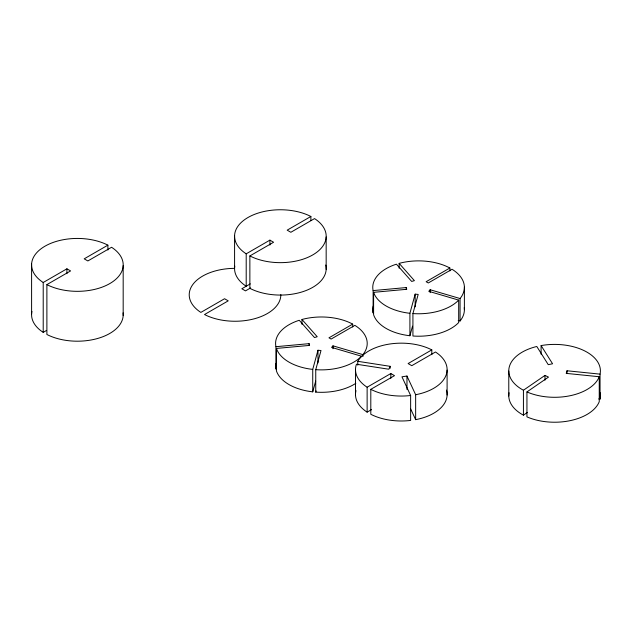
<?xml version="1.0" encoding="UTF-8"?>
<svg xmlns="http://www.w3.org/2000/svg" width="632" height="632" viewBox="0 0 632 632"><rect width="100%" height="100%" fill="white"/><g stroke="black" fill="none" stroke-linecap="round" stroke-linejoin="round"><path stroke-width="0.95" d="M275.789 363.424A45.812 26.449 0 0 0 275.947 369.135L275.947 346.692L309.103 343.658L309.577 345.404L276.421 348.43L276.421 370.873A45.812 26.449 0 0 0 312.737 391.84L312.737 369.396L317.983 350.254L321.001 350.531L315.747 369.673L315.747 392.117A45.812 26.449 0 0 0 355.816 383.324M312.737 391.84L315.692 381.072M315.747 392.117L316.079 390.916M373.236 306.014A45.812 26.449 0 0 0 373.117 313.03L373.117 290.586L406.273 287.56L406.755 289.298L373.599 292.332L373.599 314.768A45.812 26.449 0 0 0 409.907 335.734L409.907 313.29L415.161 294.149L418.179 294.425L412.925 313.567L412.925 336.011A45.812 26.449 0 0 0 458.682 322.549L458.682 300.113L428.773 291.312L430.155 289.74L460.064 298.541L460.064 320.977L458.192 320.432M409.907 335.734L412.53 326.167M598.67 398.926L600.044 399.068L600.044 374.136L567.023 370.771L566.225 373.378L599.247 376.743L599.247 401.675A45.812 26.449 0 0 1 526.938 416.867L526.938 391.935L548.497 377.107L544.982 375.4L523.43 390.236L523.43 415.169L527.467 412.388M357.799 365.162L357.799 361.322L390.173 366.331L388.83 369.23L356.456 364.222A45.812 26.449 0 0 0 367.129 387.219L367.129 412.151L371.569 409.591M362.894 356.59L362.894 354.639L332.985 345.846L331.595 347.41L361.504 356.211A45.812 26.449 0 0 1 315.747 369.673M46.176 330.655L43.213 332.361L43.213 282.496L66.913 268.813L70.587 270.93L46.887 284.613L46.887 334.486A45.812 26.449 0 0 0 97.581 338.491A45.812 26.449 0 0 0 123.082 312.88M107.89 250.043L107.89 245.153L84.19 258.836L87.864 260.953L111.564 247.27A45.812 26.449 0 0 1 109.778 283.586A45.812 26.449 0 0 1 46.887 284.613M234.772 266.127A45.812 26.449 0 0 0 246.203 286.233L246.203 253.819L269.904 240.136L273.577 242.254L249.869 255.936L249.869 288.35A45.812 26.449 0 0 0 301.914 291.968A45.812 26.449 0 0 0 325.757 265.013M310.881 220.402L310.881 216.476L287.181 230.159L290.846 232.284L314.546 218.593A45.812 26.449 0 0 1 312.769 254.909A45.812 26.449 0 0 1 249.869 255.936M250.296 283.871L241.827 288.761L245.5 290.878L250.58 287.947M352.695 327.036L352.695 324.113L328.964 337.82L331.121 339.06L354.86 325.362A45.812 26.449 0 0 1 362.894 354.639M449.873 270.938L449.873 268.007L426.134 281.714L428.298 282.962L452.03 269.256A45.812 26.449 0 0 1 460.064 298.541M367.129 387.219L390.829 373.536L394.502 375.653L370.802 389.336L370.802 414.276A45.812 26.449 0 0 0 410.634 420.438L410.634 395.498L401.96 376.806L406.969 376.032L415.651 394.724L415.651 419.656A45.812 26.449 0 0 0 446.453 390.062M431.806 354.671L431.806 349.875L408.106 363.558L411.78 365.683L435.48 352A45.812 26.449 0 0 1 415.651 394.724M449.873 268.007A45.812 26.449 0 0 0 399.155 263.37L414.394 280.64L411.669 281.438L396.43 264.176A45.812 26.449 0 0 0 373.117 290.586M352.695 324.113A45.812 26.449 0 0 0 301.978 319.476L317.217 336.745L314.499 337.543L299.26 320.274A45.812 26.449 0 0 0 275.947 346.692M541.095 354.212L541.095 345.578L552.566 363.771L548.26 364.672L536.789 346.478A45.812 26.449 0 0 0 523.43 390.236M410.689 408.975L415.651 419.656M567.023 370.771L567.023 373.646M544.982 375.4L544.982 380.195M508.784 371.071L508.784 396.011M464.386 287.212L464.386 309.656M447.101 370.083L447.101 395.016M430.155 289.74L430.155 292.663M415.161 294.149L415.161 306.836M406.969 376.032L406.969 389.462M406.273 287.56L406.273 289.511M399.155 263.37L399.155 268.252M390.829 373.536L390.829 378.331M390.173 366.331L390.173 368.251M355.508 370.273L355.508 395.205M332.985 345.846L332.985 348.769M326.167 236.96L326.167 269.374M317.983 350.254L317.983 362.942M309.103 343.658L309.103 345.609M301.978 319.476L301.978 324.35M269.904 240.136L269.904 245.042M234.583 235.46L234.583 267.873M123.177 265.63L123.177 315.502M66.913 268.813L66.913 273.695M31.6 264.137L31.6 314.001M246.203 253.819A45.812 26.449 0 0 1 247.981 217.503A45.812 26.449 0 0 1 310.881 216.476M280.837 294.599A45.812 26.449 0 0 1 253.914 318.899A45.812 26.449 0 0 1 204.523 314.538L228.223 300.848L224.558 298.731L200.85 312.413A45.812 26.449 0 0 1 193.123 284.116A45.812 26.449 0 0 1 234.559 268.355M458.682 300.113A45.812 26.449 0 0 1 412.925 313.567M409.907 313.29A45.812 26.449 0 0 1 373.599 292.332M464.236 307.642A45.812 26.449 0 0 1 460.064 320.977M43.213 332.361A45.812 26.449 0 0 1 31.956 311.386M43.213 282.496A45.812 26.449 0 0 1 44.998 246.18A45.812 26.449 0 0 1 107.89 245.153M600.068 392.598A45.812 26.449 0 0 1 600.044 399.068M523.43 415.169A45.812 26.449 0 0 1 509.084 392.772M541.095 345.578A45.812 26.449 0 0 1 600.044 374.136M599.247 376.743A45.812 26.449 0 0 1 526.938 391.935M367.129 412.151A45.812 26.449 0 0 1 355.998 390.631M410.634 395.498A45.812 26.449 0 0 1 370.802 389.336M357.799 361.322A45.812 26.449 0 0 1 431.806 349.875M312.737 369.396A45.812 26.449 0 0 1 276.421 348.43"/></g></svg>
